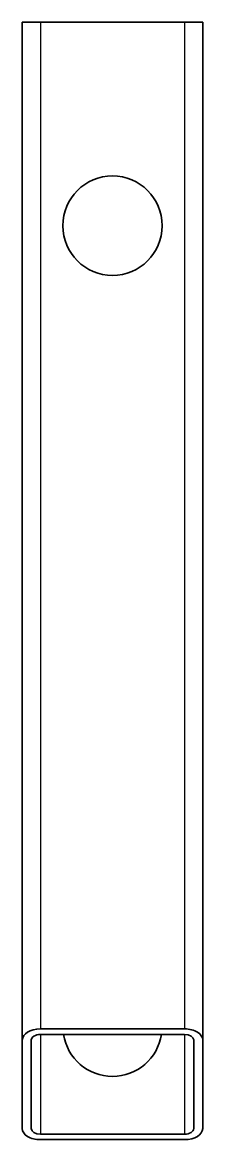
# Model space of a CAD drawing. Header units: inches. Extents: x 0 to 40, y 0 to 247.
import ezdxf

# ---------------------------------------------------------------- set-up
doc = ezdxf.new("R2010")
doc.units = ezdxf.units.IN
doc.header["$MEASUREMENT"] = 0
doc.layers.add('SIMUMAK Visible (ISO)', color=7, linetype='Continuous', lineweight=35)
doc.layers.add('SIMUMAK Visible Narrow (ISO)', color=7, linetype='Continuous', lineweight=25)

# ---------------------------------------------------------------- blocks, each defined once
blk = doc.blocks.new('Frame0001_Sheet_4_VIEW20')
at = {"layer": 'SIMUMAK Visible (ISO)'}
for p, q in [((-20, 123.63), (-20, -101.57)), ((-20, 123.63), (-16, 123.63)), ((16, 123.63), (-16, 123.63)), ((16, 123.63), (20, 123.63)), ((20, -101.57), (20, 123.63)), ((-16, -99.12), (16, -99.12)), ((16, -100.34), (-16, -100.34)), ((-20, -121.18), (-20, -101.57)), ((-18, -101.57), (-18, -121.18)), ((18, -121.18), (18, -101.57)), ((20, -101.57), (20, -121.18)), ((-16, -122.4), (16, -122.4)), ((-16, -123.63), (16, -123.63))]:
    blk.add_line(p, q, dxfattribs=at)
blk.add_circle((0, 78.63), 11, dxfattribs=at)
at = {"layer": 'SIMUMAK Visible (ISO)', "extrusion": (0, 0, -1)}
blk.add_arc((0, -98.63), 11, 188.962, 351.038, dxfattribs=at)
for centre, major_axis, start_param, end_param in [((-16, -101.57), (-4, 0), 0, 1.570796), ((16, -101.57), (-4, 0), 1.570796, 3.141593), ((-16, -121.18), (4, 0), 1.570796, 3.141593), ((16, -121.18), (4, 0), 0, 1.570796)]:
    blk.add_ellipse(centre, major_axis=major_axis, ratio=0.612801, start_param=start_param, end_param=end_param, dxfattribs=at)
at = {"layer": 'SIMUMAK Visible (ISO)'}
for centre, major_axis, start_param, end_param in [((-16, -101.57), (2, 0), 1.570796, 3.141593), ((16, -101.57), (2, 0), 0, 1.570796), ((-16, -121.18), (-2, 0), 0, 1.570796), ((16, -121.18), (-2, 0), 1.570796, 3.141593)]:
    blk.add_ellipse(centre, major_axis=major_axis, ratio=0.612801, start_param=start_param, end_param=end_param, dxfattribs=at)
at = {"layer": 'SIMUMAK Visible Narrow (ISO)'}
for p, q in [((-16, 123.63), (-16, -99.12)), ((16, 123.63), (16, -99.12)), ((-16, -100.34), (-16, -122.4)), ((16, -100.34), (16, -122.4))]:
    blk.add_line(p, q, dxfattribs=at)

msp = doc.modelspace()

# ---------------------------------------------------------------- block references
msp.add_blockref('Frame0001_Sheet_4_VIEW20', (20, 123.63))

doc.saveas('drawing.dxf')
